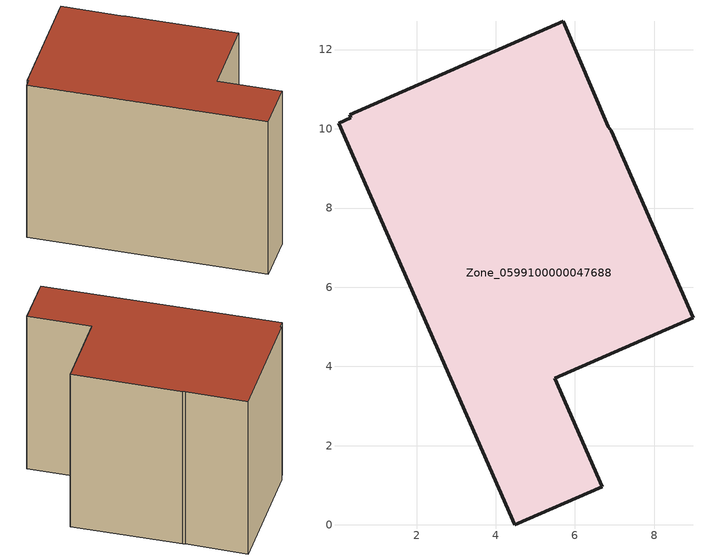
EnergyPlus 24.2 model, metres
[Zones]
Zone_0599100000047688
 floor ground (C_G): 5.71,12.72 6.84,10.05 6.92,9.96 8.98,5.23 5.49,3.7 6.69,0.97 4.48,0 0.03,10.14 0.34,10.28 0.32,10.35 z0
 wall outside (C_F): 0.03,10.14 4.48,0 6.69,0.97 5.49,3.7 8.98,5.23 6.92,9.96 6.84,10.05 5.71,12.72 0.32,10.35 0.34,10.28 0.03,10.14 z0:8.29
 roof outside (C_R): 8.98,5.23 6.92,9.96 6.84,10.05 5.71,12.72 0.32,10.35 0.34,10.28 0.03,10.14 4.48,0 6.69,0.97 5.49,3.7 z8.29
[BUILDING]
Pand.0599100000047688: North Axis=0; Terrain=City; Loads Convergence Tolerance Value=0.04; Temperature Convergence Tolerance Value=0.4; Solar Distribution=FullExterior; Maximum Number of Warmup Days=25; Minimum Number of Warmup Days=1
[Site:Location]
Rotterdam.The.Hague.AP_ZH_NLD Design_Conditions: Latitude=51.96; Longitude=4.45; Time Zone=1; Elevation=-4.5
[SITE:GROUNDTEMPERATURE:BUILDINGSURFACE]
18, 18, 18, 18, 18, 18, 18, 18, 18, 18, 18, 18
[MATERIAL] Thermal Absorptance=0.9; Solar Absorptance=0.7; Visible Absorptance=0.7
Name | Roughness | Thickness | Conductivity | Density | Specific Heat
G.TC.1975-1991 | MediumSmooth | 0.15 | 0.288461 | 540 | 1210
F.TC.1975-1991 | Rough | 0.3 | 0.230769 | 1920 | 840
R.TC.1975-1991 | MediumRough | 0.2 | 0.153846 | 1500 | 1000
[CONSTRUCTION]
C_G: G.TC.1975-1991
C_F: F.TC.1975-1991
C_R: R.TC.1975-1991
[ZONE]
Zone_0599100000047688: Type=1; Multiplier=1; Ceiling Height=Autocalculate; Volume=Autocalculate; Floor Area=autocalculate; Part of Total Floor Area=Yes
[ZONEINFILTRATION:DESIGNFLOWRATE]
Infil_Zone_0599100000047688: Zone or ZoneList or Space or SpaceList=Zone_0599100000047688; Schedule=AlwaysOn; Design Flow Rate Calculation Method=Flow/Area; Flow Rate per Floor Area=0.003; Constant Term Coefficient=1; Temperature Term Coefficient=0; Velocity Term Coefficient=0; Velocity Squared Term Coefficient=0
[HVACTEMPLATE:ZONE:IDEALLOADSAIRSYSTEM]
Zone_0599100000047688: Maximum Heating Supply Air Temperature=50; Minimum Cooling Supply Air Temperature=13; Maximum Heating Supply Air Humidity Ratio=0.0156; Minimum Cooling Supply Air Humidity Ratio=0.0077; Heating Limit=NoLimit; Cooling Limit=NoLimit; Dehumidification Control Type=ConstantSensibleHeatRatio; Cooling Sensible Heat Ratio=0.7; Dehumidification Setpoint=60; Humidification Control Type=None; Humidification Setpoint=30; Outdoor Air Method=None; Outdoor Air Flow Rate per Person=0.00944; Outdoor Air Flow Rate per Zone Floor Area=0; Outdoor Air Flow Rate per Zone=0; Demand Controlled Ventilation Type=None; Outdoor Air Economizer Type=NoEconomizer; Heat Recovery Type=None; Sensible Heat Recovery Effectiveness=0.7; Latent Heat Recovery Effectiveness=0.65
[ZONECONTROL:THERMOSTAT]
ThermostatControl_Zone_0599100000047688: Zone or ZoneList=Zone_0599100000047688; Control Type Schedule=DualSetpointControlType; Control 1=Thermostat_Zone_0599100000047688; Temperature Difference Between Cutout And Setpoint=0
[THERMOSTATSETPOINT:DUALSETPOINT]
Thermostat_Zone_0599100000047688: Heating Setpoint Temperature Schedule=HeatingSetpoint_Zone_0599100000047688; Cooling Setpoint Temperature Schedule=CoolingSetpoint_Zone_0599100000047688
[SCHEDULE:COMPACT]
HeatingSetpoint_Zone_0599100000047688: Through: 12/31, For: AllDays, Until: 24:00, 21
CoolingSetpoint_Zone_0599100000047688: Through: 12/31, For: AllDays, Until: 24:00, 24
DualSetpointControlType: Through: 12/31, For: AllDays, Until: 24:00, 4
AlwaysOn: Through: 12/31, For: AllDays, Until: 24:00, 1
